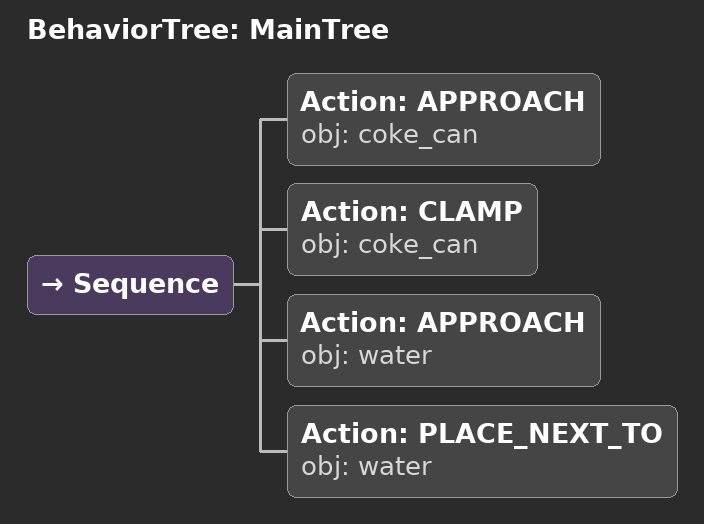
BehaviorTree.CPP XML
<root main_tree_to_execute="MainTree">
  <BehaviorTree ID="MainTree">
    <Sequence>
      <!-- Approach coke_can -->
      <Action ID="APPROACH" obj="coke_can" />
      <!-- Clamp coke_can -->
      <Action ID="CLAMP" obj="coke_can" />
      <!-- Approach water -->
      <Action ID="APPROACH" obj="water" />
      <!-- Place next to water -->
      <Action ID="PLACE_NEXT_TO" obj="water" />
    </Sequence>
  </BehaviorTree>
</root>
